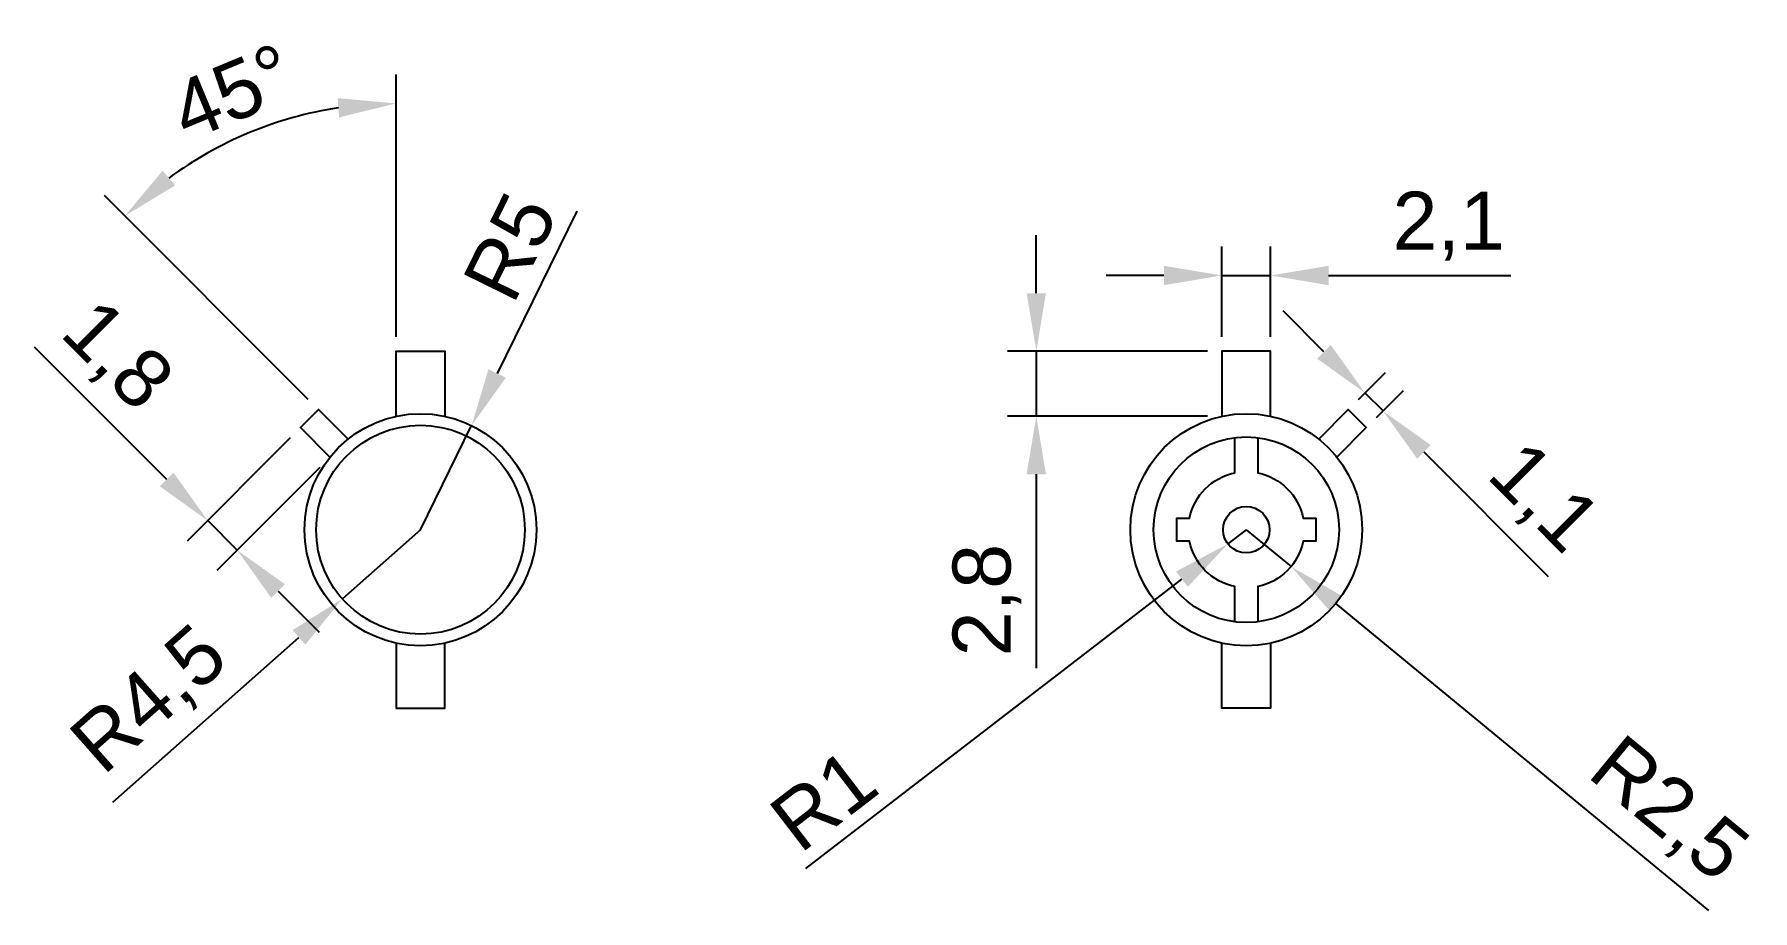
# Model space of a CAD drawing. Header units: millimetres. Extents: x 4 to 78.1, y 3.6 to 41.4.
import ezdxf

# ---------------------------------------------------------------- set-up
doc = ezdxf.new("R2010")
doc.units = ezdxf.units.MM
doc.layers.add('butoane', color=3, linetype='Continuous')
doc.layers.add('cotari', color=4, linetype='Continuous')
doc.styles.get("Standard").update_dxf_attribs({"font": 'arial.ttf'})
doc.dimstyles.new('ISO-25', dxfattribs={"dimtxt": 2.5, "dimasz": 2.5, "dimexe": 1.25, "dimexo": 0.625, "dimtad": 1, "dimtxsty": 'Standard', "dimcen": 2.5, "dimadec": 0, "dimazin": 0, "dimtfac": 1, "dimtmove": 0, "dimatfit": 3, "dimfxl": 1, "dimarcsym": 0})

# ---------------------------------------------------------------- blocks, each defined once
blk = doc.blocks.new('*D12')
at = {"layer": 'cotari', "color": 0, "lineweight": -2, "transparency": 16777216}
for p, q in [((27.411, 33.742), (23.971, 26.742)), ((20.664, 20.01), (22.869, 24.498))]:
    blk.add_line(p, q, dxfattribs=at)
at = {"layer": 'cotari', "color": 0, "transparency": 16777216}
blk.add_solid([(23.597, 26.925), (24.345, 26.558), (22.869, 24.498)], dxfattribs=at)
at = {"layer": 'Defpoints', "color": 0, "transparency": 16777216}
for p in [(22.869, 24.498), (20.664, 20.01)]:
    blk.add_point(p, dxfattribs=at)
at = {"layer": 'cotari', "color": 0, "transparency": 16777216, "insert": (24.54, 32.2), "char_height": 2.5, "attachment_point": 5, "rotation": 63.83556}
blk.add_mtext('R5', dxfattribs=at)
blk = doc.blocks.new('*D13')
at = {"layer": 'cotari', "color": 0, "lineweight": -2, "transparency": 16777216}
for p, q in [((20.664, 20.01), (17.294, 17.028)), ((7.399, 8.272), (15.422, 15.371))]:
    blk.add_line(p, q, dxfattribs=at)
at = {"layer": 'cotari', "color": 0, "transparency": 16777216}
blk.add_solid([(15.146, 15.683), (15.698, 15.059), (17.294, 17.028)], dxfattribs=at)
at = {"layer": 'Defpoints', "color": 0, "transparency": 16777216}
for p in [(20.664, 20.01), (17.294, 17.028)]:
    blk.add_point(p, dxfattribs=at)
at = {"layer": 'cotari', "color": 0, "transparency": 16777216, "insert": (9.068, 12.583), "char_height": 2.5, "attachment_point": 5, "rotation": 41.50392}
blk.add_mtext('R4,5', dxfattribs=at)
blk = doc.blocks.new('*D14')
at = {"layer": 'cotari', "color": 0, "lineweight": -2, "transparency": 16777216}
for p, q in [((56.283, 20.01), (55.49, 19.401)), ((37.29, 5.414), (53.508, 17.877))]:
    blk.add_line(p, q, dxfattribs=at)
at = {"layer": 'cotari', "color": 0, "transparency": 16777216}
blk.add_solid([(53.254, 18.208), (53.762, 17.547), (55.49, 19.401)], dxfattribs=at)
at = {"layer": 'Defpoints', "color": 0, "transparency": 16777216}
for p in [(55.49, 19.401), (56.283, 20.01)]:
    blk.add_point(p, dxfattribs=at)
at = {"layer": 'cotari', "color": 0, "transparency": 16777216, "insert": (38.047, 8.367), "char_height": 2.5, "attachment_point": 5, "rotation": 37.54164}
blk.add_mtext('R1', dxfattribs=at)
blk = doc.blocks.new('*D15')
at = {"layer": 'cotari', "color": 0, "lineweight": -2, "transparency": 16777216}
for p, q in [((56.283, 20.01), (58.214, 18.422)), ((76.235, 3.596), (60.144, 16.833))]:
    blk.add_line(p, q, dxfattribs=at)
at = {"layer": 'cotari', "color": 0, "transparency": 16777216}
blk.add_solid([(60.409, 17.155), (59.88, 16.512), (58.214, 18.422)], dxfattribs=at)
at = {"layer": 'Defpoints', "color": 0, "transparency": 16777216}
for p in [(56.283, 20.01), (58.214, 18.422)]:
    blk.add_point(p, dxfattribs=at)
at = {"layer": 'cotari', "color": 0, "transparency": 16777216, "insert": (74.415, 7.848), "char_height": 2.5, "attachment_point": 5, "rotation": 320.55655}
blk.add_mtext('R2,5', dxfattribs=at)
blk = doc.blocks.new('*D16')
at = {"layer": 'cotari', "color": 0, "lineweight": -2, "transparency": 16777216}
for p, q in [((19.614, 28.323), (19.614, 39.629)), ((15.824, 25.627), (7.033, 34.418))]:
    blk.add_line(p, q, dxfattribs=at)
blk.add_arc((19.614, 21.837), 16.542, 98.66722, 126.33278, dxfattribs=at)
at = {"layer": 'cotari', "color": 0, "transparency": 16777216}
for points in [[(17.09, 38.606), (17.153, 37.775), (19.614, 38.379)], [(10.085, 34.847), (9.542, 35.48), (7.917, 33.534)]]:
    blk.add_solid(points, dxfattribs=at)
at = {"layer": 'Defpoints', "color": 0, "transparency": 16777216}
for p in [(15.333, 37.816), (19.614, 27.698), (16.266, 25.185), (19.614, 24.899), (17.539, 23.913)]:
    blk.add_point(p, dxfattribs=at)
at = {"layer": 'cotari', "color": 0, "transparency": 16777216, "insert": (12.558, 38.872), "char_height": 2.5, "attachment_point": 5, "rotation": 22.5}
blk.add_mtext('45°', dxfattribs=at)
blk = doc.blocks.new('*D17')
at = {"layer": 'cotari', "color": 0, "lineweight": -2, "transparency": 16777216}
for p, q in [((55.233, 28.323), (55.233, 32.214)), ((57.333, 28.323), (57.333, 32.214)), ((52.733, 30.964), (50.233, 30.964)), ((55.233, 30.964), (57.333, 30.964)), ((59.833, 30.964), (67.695, 30.964))]:
    blk.add_line(p, q, dxfattribs=at)
at = {"layer": 'cotari', "color": 0, "transparency": 16777216}
for points in [[(52.733, 31.381), (52.733, 30.548), (55.233, 30.964)], [(59.833, 31.381), (59.833, 30.548), (57.333, 30.964)]]:
    blk.add_solid(points, dxfattribs=at)
at = {"layer": 'Defpoints', "color": 0, "transparency": 16777216}
for p in [(57.333, 30.964), (55.233, 27.698), (57.333, 27.698)]:
    blk.add_point(p, dxfattribs=at)
at = {"layer": 'cotari', "color": 0, "transparency": 16777216, "insert": (65.014, 33.092), "char_height": 2.5, "attachment_point": 5}
blk.add_mtext('2,1', dxfattribs=at)
blk = doc.blocks.new('*D18')
at = {"layer": 'cotari', "color": 0, "lineweight": -2, "transparency": 16777216}
for p, q in [((47.226, 30.198), (47.226, 32.698)), ((54.608, 27.698), (45.976, 27.698)), ((47.226, 27.698), (47.226, 24.899)), ((54.608, 24.899), (45.976, 24.899)), ((47.226, 22.399), (47.226, 14.049))]:
    blk.add_line(p, q, dxfattribs=at)
at = {"layer": 'cotari', "color": 0, "transparency": 16777216}
for points in [[(46.809, 30.198), (47.642, 30.198), (47.226, 27.698)], [(46.809, 22.399), (47.642, 22.399), (47.226, 24.899)]]:
    blk.add_solid(points, dxfattribs=at)
at = {"layer": 'Defpoints', "color": 0, "transparency": 16777216}
for p in [(55.233, 27.698), (47.226, 24.899), (55.233, 24.899)]:
    blk.add_point(p, dxfattribs=at)
at = {"layer": 'cotari', "color": 0, "transparency": 16777216, "insert": (45.098, 16.974), "char_height": 2.5, "attachment_point": 5, "rotation": 90}
blk.add_mtext('2,8', dxfattribs=at)
blk = doc.blocks.new('*D19')
at = {"layer": 'cotari', "color": 0, "lineweight": -2, "transparency": 16777216}
for p, q in [((59.633, 27.673), (57.866, 29.441)), ((61.123, 25.627), (62.285, 26.789)), ((61.901, 24.849), (63.063, 26.011)), ((61.401, 25.905), (62.179, 25.127)), ((63.947, 23.36), (69.309, 17.997))]:
    blk.add_line(p, q, dxfattribs=at)
at = {"layer": 'cotari', "color": 0, "transparency": 16777216}
for points in [[(59.928, 27.968), (59.339, 27.378), (61.401, 25.905)], [(64.241, 23.654), (63.652, 23.065), (62.179, 25.127)]]:
    blk.add_solid(points, dxfattribs=at)
at = {"layer": 'Defpoints', "color": 0, "transparency": 16777216}
for p in [(60.681, 25.185), (62.179, 25.127), (61.459, 24.407)]:
    blk.add_point(p, dxfattribs=at)
at = {"layer": 'cotari', "color": 0, "transparency": 16777216, "insert": (69.016, 21.299), "char_height": 2.5, "attachment_point": 5, "rotation": 315}
blk.add_mtext('1,1', dxfattribs=at)
blk = doc.blocks.new('*D20')
at = {"layer": 'cotari', "color": 0, "lineweight": -2, "transparency": 16777216}
for p, q in [((9.718, 22.172), (4.01, 27.879)), ((15.047, 23.965), (10.602, 19.52)), ((16.319, 22.693), (11.874, 18.248)), ((12.758, 19.132), (11.486, 20.404)), ((14.526, 17.364), (16.293, 15.596))]:
    blk.add_line(p, q, dxfattribs=at)
at = {"layer": 'cotari', "color": 0, "transparency": 16777216}
for points in [[(10.012, 22.466), (9.423, 21.877), (11.486, 20.404)], [(14.82, 17.659), (14.231, 17.069), (12.758, 19.132)]]:
    blk.add_solid(points, dxfattribs=at)
at = {"layer": 'Defpoints', "color": 0, "transparency": 16777216}
for p in [(15.489, 24.407), (16.761, 23.135), (11.486, 20.404)]:
    blk.add_point(p, dxfattribs=at)
at = {"layer": 'cotari', "color": 0, "transparency": 16777216, "insert": (7.485, 27.414), "char_height": 2.5, "attachment_point": 5, "rotation": 315}
blk.add_mtext('1,8', dxfattribs=at)

msp = doc.modelspace()

# ---------------------------------------------------------------- linework, layer by layer
at = {"layer": 'butoane'}
for points in [[(19.614, 24.899), (19.614, 27.698), (21.714, 27.698), (21.714, 24.899)], [(57.333, 24.899), (57.333, 27.698), (55.233, 27.698), (55.233, 24.899)], [(17.539, 23.913), (16.266, 25.185), (15.489, 24.407), (16.761, 23.135)], [(59.409, 23.913), (60.681, 25.185), (61.459, 24.407), (60.186, 23.135)], [(19.614, 15.122), (19.614, 12.323), (21.714, 12.323), (21.714, 15.122)], [(57.333, 15.122), (57.333, 12.323), (55.233, 12.323), (55.233, 15.122)]]:
    msp.add_lwpolyline(points, dxfattribs=at)
for points in [[(55.783, 16.041), (55.783, 17.561, -0.300614), (53.834, 19.51), (53.283, 19.51), (53.283, 20.51), (53.834, 20.51, -0.300614), (55.783, 22.46), (55.783, 23.979)], [(56.783, 23.979), (56.783, 22.46, -0.300614), (58.733, 20.51), (59.283, 20.51), (59.283, 19.51), (58.733, 19.51, -0.300614), (56.783, 17.561), (56.783, 16.041)]]:
    msp.add_lwpolyline(points, format="xyb", dxfattribs=at)
for centre, radius in [((20.664, 20.01), 5), ((20.664, 20.01), 4.5), ((56.283, 20.01), 5), ((56.283, 20.01), 4), ((56.283, 20.01), 1)]:
    msp.add_circle(centre, radius, dxfattribs=at)

# ---------------------------------------------------------------- dimensions: what is measured, and where the dimension line sits
at = {"layer": 'cotari'}
dim = msp.add_angular_dim_2l(base=(15.333, 37.816), line1=((19.614, 24.899), (19.614, 27.698)), line2=((17.539, 23.913), (16.266, 25.185)), dimstyle='ISO-25', dxfattribs=at)
dim.commit()
dim.dimension.update_dxf_attribs({"geometry": '*D16', "text_midpoint": (12.558, 38.872)})
for mpoint, picture, middle in [((22.869, 24.498), '*D12', (24.54, 32.2)), ((17.294, 17.028), '*D13', (9.068, 12.583))]:
    dim = msp.add_radius_dim(center=(20.664, 20.01), mpoint=mpoint, dimstyle='ISO-25', dxfattribs=at)
    dim.commit()
    dim.dimension.update_dxf_attribs({"geometry": picture, "text_midpoint": middle})
dim = msp.add_linear_dim(base=(57.333, 30.964), p1=(55.233, 27.698), p2=(57.333, 27.698), dimstyle='ISO-25', dxfattribs=at)
dim.commit()
dim.dimension.update_dxf_attribs({"geometry": '*D17', "text_midpoint": (65.014, 33.092)})
for p1, p2, distance, picture, middle in [((55.233, 27.698), (55.233, 24.899), -8.007, '*D18', (45.098, 16.974)), ((16.761, 23.135), (15.489, 24.407), 5.661, '*D20', (7.485, 27.414)), ((60.681, 25.185), (61.459, 24.407), 1.019, '*D19', (69.016, 21.299))]:
    dim = msp.add_aligned_dim(p1=p1, p2=p2, distance=distance, dimstyle='ISO-25', dxfattribs=at)
    dim.commit()
    dim.dimension.update_dxf_attribs({"geometry": picture, "text_midpoint": middle})
for mpoint, picture, middle in [((55.49, 19.401), '*D14', (39.193, 6.877)), ((58.214, 18.422), '*D15', (73.064, 6.205))]:
    dim = msp.add_radius_dim(center=(56.283, 20.01), mpoint=mpoint, dimstyle='ISO-25', dxfattribs=at)
    dim.commit()
    dim.dimension.update_dxf_attribs({"geometry": picture, "text_midpoint": middle, "dimtype": 164})

doc.saveas('drawing.dxf')
